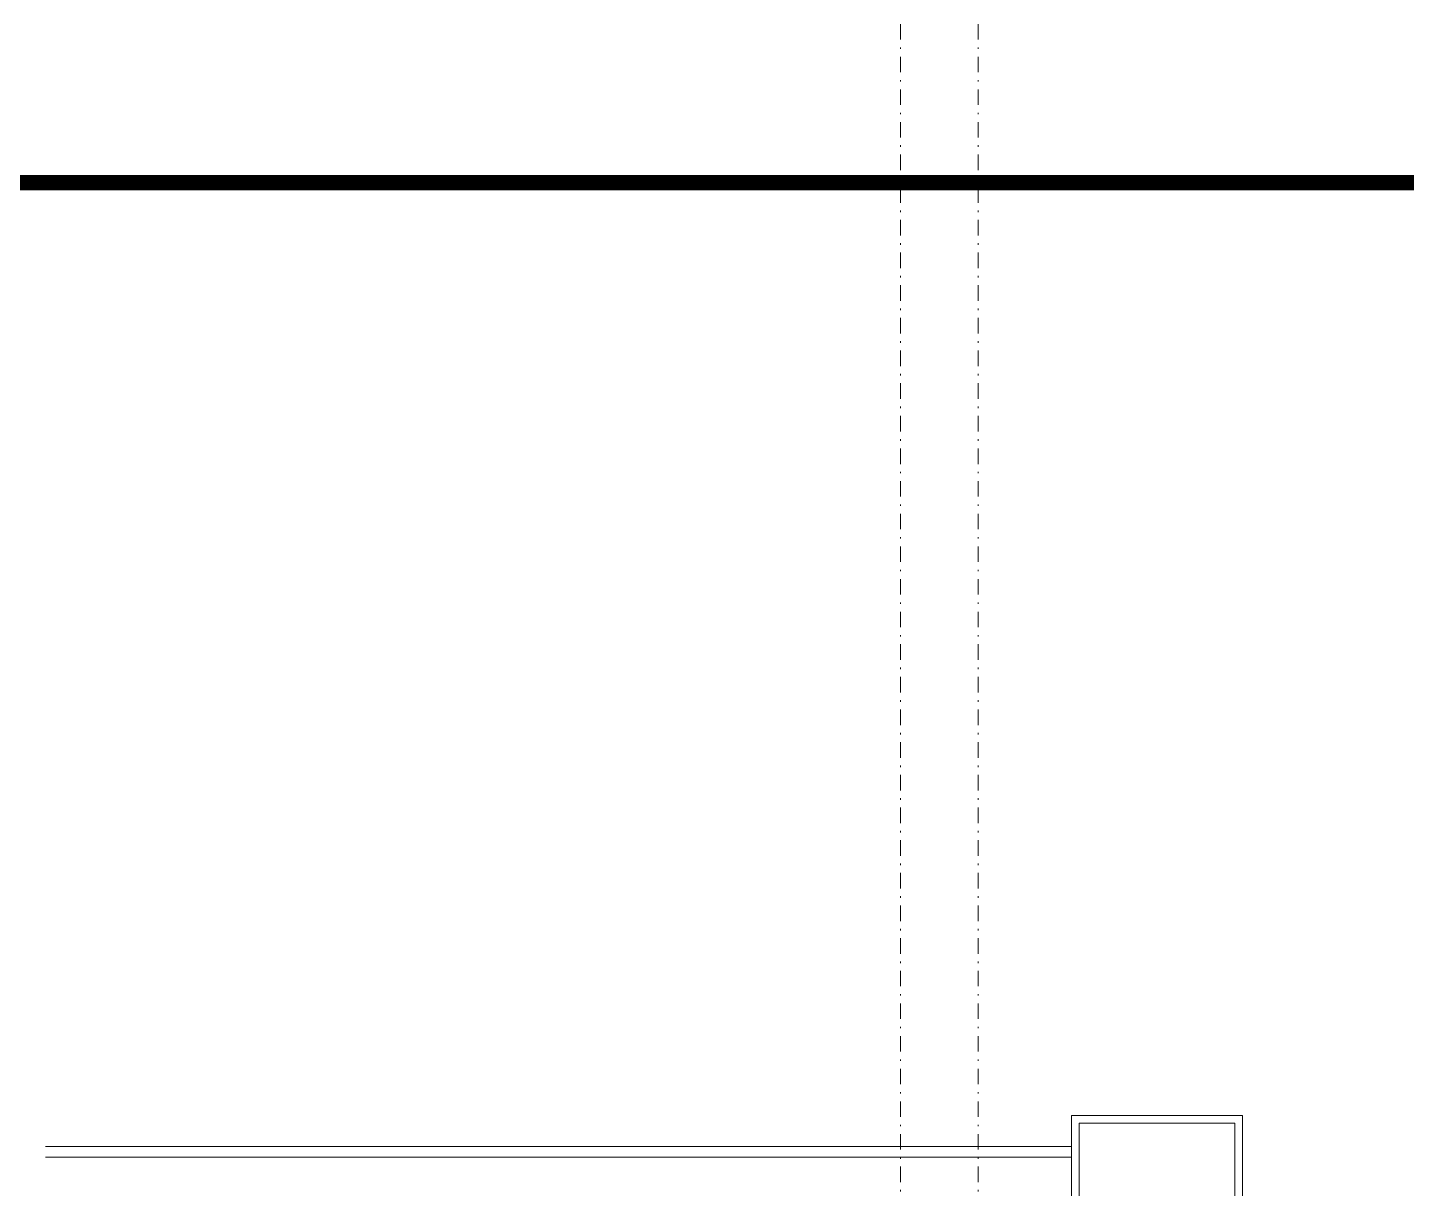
# Model space of a CAD drawing. Extents: x -9058 to 11890, y 0 to 8245.
# Drawn here: x 9798.9 to 9887.6, y 3803.2 to 3877.8 of the extents above; entities that cross this region are included whole.
import ezdxf

# ---------------------------------------------------------------- set-up
doc = ezdxf.new("R2010")
doc.units = 0
doc.header["$MEASUREMENT"] = 0
doc.linetypes.add('DASHDOT', pattern=[1, 0.5, -0.25, 0, -0.25])
doc.linetypes.add('HIDDEN2', pattern=[4.7625, 3.175, -1.5875])
doc.layers.get('0').update_dxf_attribs({"color": 9, "lineweight": 9})
for name, color, linetype, lineweight in [('06D', 9, 'Continuous', 9), ('10', 9, 'Continuous', 9), ('21', 9, 'Continuous', 9), ('24', 9, 'DASHDOT', 9)]:
    doc.layers.add(name, color=color, linetype=linetype, lineweight=lineweight)

# ---------------------------------------------------------------- blocks, each defined once
blk = doc.blocks.new('prf-10x10')
h = blk.add_hatch(color=255)
h.dxf.hatch_style = 1
h.paths.add_polyline_path([(-5, -5), (5, -5), (5, 5), (-5, 5)])
at = {"layer": '10'}
blk.add_lwpolyline([(-5, -5), (5, -5), (5, 5), (-5, 5)], close=True, dxfattribs=at)
blk = doc.blocks.new('p-kose-trapez')
at = {"layer": '06D'}
for points in [[(-21.962, -6.512), (-14.312, -6.512)], [(-21.962, -10.512), (-14.323, -10.512)], [(-10.512, -21.962), (-10.512, -14.323)], [(-6.512, -21.962), (-6.512, -14.312)], [(-17.812, -21.962), (-17.812, -17.812), (-21.962, -17.812)]]:
    blk.add_lwpolyline(points, dxfattribs=at)
at = {"layer": '10'}
for points in [[(-29.8, -21.512), (-25.924, -21.512), (-14.8, -10.387), (-14.8, -6), (-10.812, -6), (-10.812, 0.188), (0.188, 0.188), (0.188, -10.812), (-6, -10.812), (-6, -14.612), (-10.376, -14.612), (-21.512, -25.936), (-21.512, -29.812)], [(-10.312, -6.512), (-10.312, -6.512), (-10.312, -0.323), (-0.312, -0.323), (-0.312, -10.323), (-6.5, -10.323), (-6.5, -10.323)], [(-22.962, -1.812), (-10.812, -1.812)], [(-22.962, -2.512), (-10.812, -2.512)], [(-2.512, -21.962), (-2.512, -10.812)], [(-1.812, -21.962), (-1.812, -10.812)]]:
    blk.add_lwpolyline(points, dxfattribs=at)
at = {"layer": '10', "xscale": 0.4, "yscale": 0.4, "rotation": 90}
for p in [(-12.312, -8.512), (-8.312, -12.323)]:
    blk.add_blockref('prf-10x10', p, dxfattribs=at)

msp = doc.modelspace()

# ---------------------------------------------------------------- linework, layer by layer
at = {"layer": '10'}
for points in [[(9853.908, 3805.873), (9800.058, 3805.873)], [(9853.908, 3805.173), (9800.058, 3805.173)]]:
    msp.add_lwpolyline(points, dxfattribs=at)
at = {"layer": '21', "linetype": 'HIDDEN2', "ltscale": 0.1, "const_width": 1}
msp.add_lwpolyline([(9697.133, 3867.868), (9906.016, 3867.868), (9906.016, 3346.404), (9697.133, 3346.404)], close=True, dxfattribs=at)
at = {"layer": '24', "ltscale": 2}
for points in [[(9755.058, 4008.373), (9755.058, 3968.373), (9855.058, 3968.373), (9855.058, 2535.873)], [(9960.058, 4008.373), (9960.058, 3968.373), (9860.058, 3968.373), (9860.058, 2535.873)]]:
    msp.add_lwpolyline(points, dxfattribs=at)

# ---------------------------------------------------------------- block references
msp.add_blockref('p-kose-trapez', (9876.869, 3807.685))

doc.saveas('drawing.dxf')
